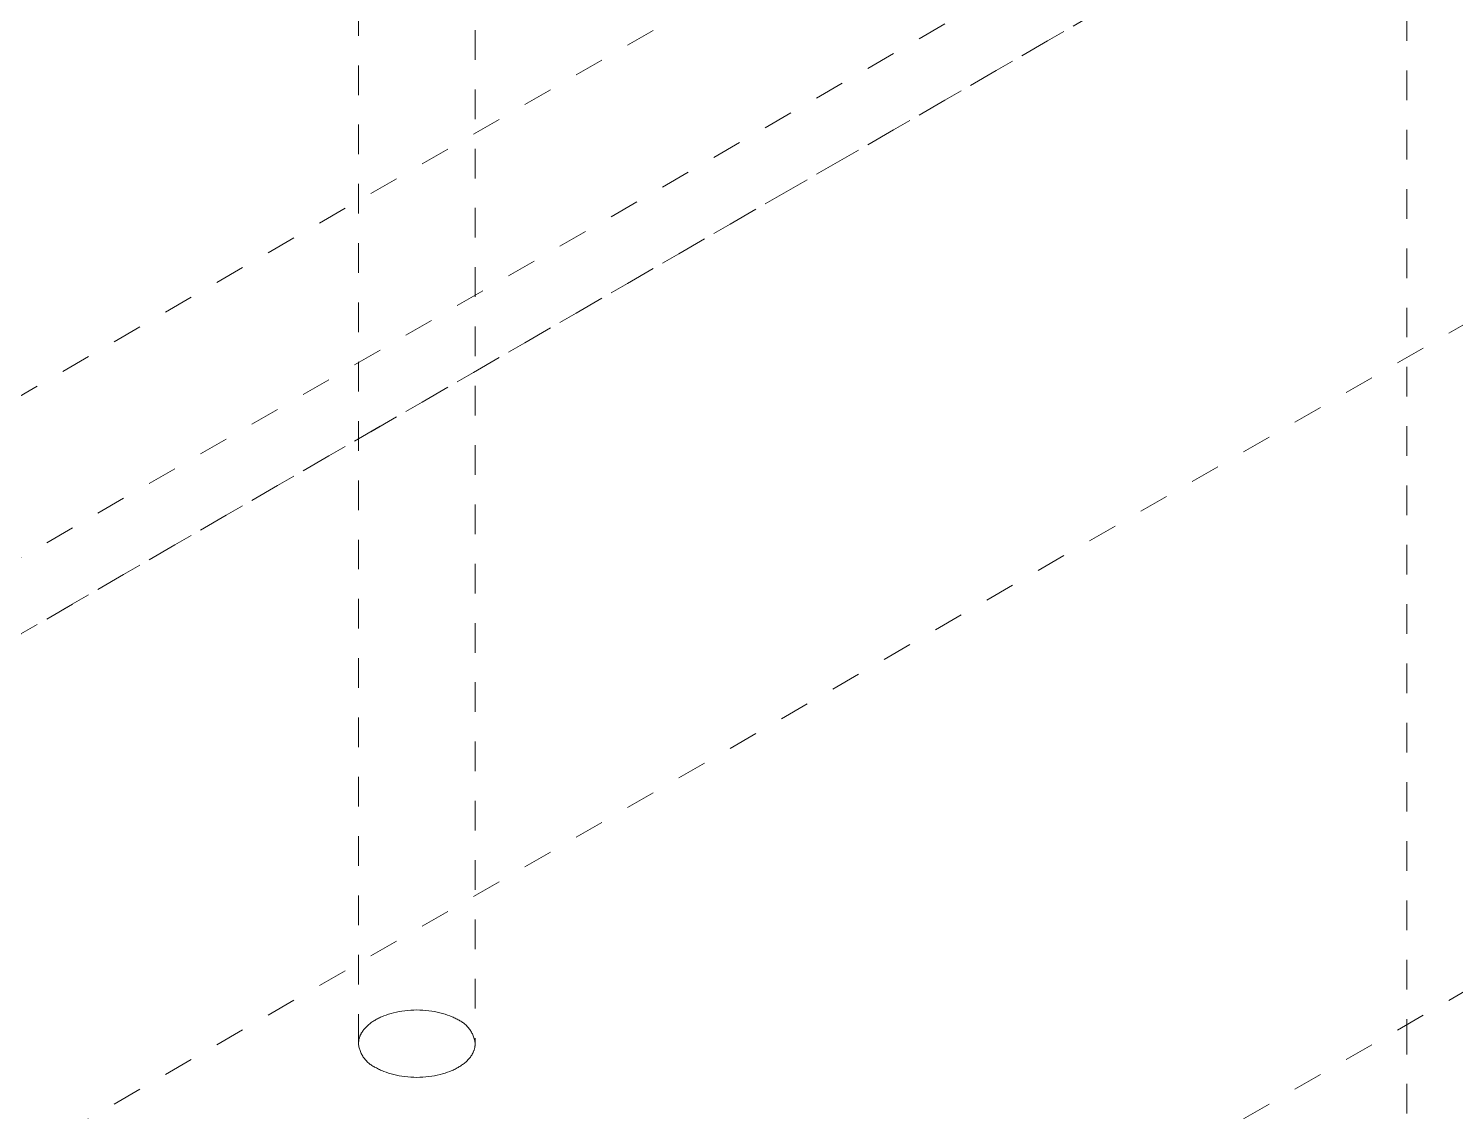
# Model space of a CAD drawing. Header units: inches. Extents: x -13 to 609, y -6 to 131.
# Drawn here: x 156.792 to 161.607, y 55.63 to 59.283 of the extents above; entities that cross this region are included whole.
import ezdxf

# ---------------------------------------------------------------- set-up
doc = ezdxf.new("R2010")
doc.units = ezdxf.units.IN
doc.linetypes.add('HIDDEN', pattern=[1.905, 1.27, -0.635])
doc.layers.add('ZANO_R_przerywana', color=250, linetype='HIDDEN', lineweight=0)

msp = doc.modelspace()

# ---------------------------------------------------------------- linework, layer by layer
at = {"layer": 'ZANO_R_przerywana', "ltscale": 0.05}
for p, q in [((154.48303, 56.72683), (168.40245, 64.76321)), ((154.48303, 54.15518), (168.40245, 62.19157)), ((157.90523, 55.85901), (157.90523, 60.27723)), ((158.29893, 60.2779), (158.29893, 55.85902)), ((161.44274, 60.19877), (154.48342, 56.18035)), ((154.48303, 55.92319), (161.44235, 59.94161)), ((154.48303, 51.905), (168.40245, 59.94138)), ((161.44274, 59.94161), (154.48342, 55.92319)), ((161.44235, 59.94161), (161.44235, 55.92296)), ((157.99836, 55.95561), (157.99053, 55.95266)), ((158.00655, 55.95839), (157.99836, 55.95561)), ((158.01506, 55.96096), (158.00655, 55.95839)), ((158.02388, 55.96332), (158.01506, 55.96096)), ((158.03299, 55.96544), (158.02388, 55.96332)), ((158.04236, 55.96731), (158.03299, 55.96544)), ((158.05195, 55.96892), (158.04236, 55.96731)), ((158.06173, 55.97025), (158.05195, 55.96892)), ((158.07167, 55.9713), (158.06173, 55.97025)), ((158.08174, 55.97206), (158.07167, 55.9713)), ((158.09188, 55.97251), (158.08174, 55.97206)), ((158.10207, 55.97267), (158.09188, 55.97251)), ((158.11225, 55.97251), (158.10207, 55.97267)), ((158.1224, 55.97206), (158.11225, 55.97251)), ((158.13246, 55.9713), (158.1224, 55.97206)), ((158.1424, 55.97026), (158.13246, 55.9713)), ((158.15219, 55.96892), (158.1424, 55.97026)), ((158.16178, 55.96731), (158.15219, 55.96892)), ((158.17115, 55.96544), (158.16178, 55.96731)), ((158.18025, 55.96332), (158.17115, 55.96544)), ((158.18908, 55.96097), (158.18025, 55.96332)), ((158.19759, 55.95839), (158.18908, 55.96097)), ((158.20577, 55.95562), (158.19759, 55.95839)), ((158.21361, 55.95266), (158.20577, 55.95562)), ((157.9224, 55.90544), (157.92052, 55.90293)), ((157.92437, 55.90791), (157.9224, 55.90544)), ((157.92644, 55.91033), (157.92437, 55.90791)), ((157.92859, 55.91272), (157.92644, 55.91033)), ((157.93083, 55.91506), (157.92859, 55.91272)), ((157.93314, 55.91735), (157.93083, 55.91506)), ((157.93553, 55.9196), (157.93314, 55.91735)), ((157.938, 55.92181), (157.93553, 55.9196)), ((157.94053, 55.92396), (157.938, 55.92181)), ((157.94313, 55.92606), (157.94053, 55.92396)), ((157.9458, 55.92812), (157.94313, 55.92606)), ((157.94852, 55.93012), (157.9458, 55.92812)), ((157.95129, 55.93208), (157.94852, 55.93012)), ((157.95412, 55.93398), (157.95129, 55.93208)), ((157.957, 55.93583), (157.95412, 55.93398)), ((157.95992, 55.93763), (157.957, 55.93583)), ((157.96288, 55.93937), (157.95992, 55.93763)), ((157.966, 55.94114), (157.96288, 55.93937)), ((157.96922, 55.94288), (157.966, 55.94114)), ((157.97254, 55.94459), (157.96922, 55.94288)), ((157.97595, 55.94627), (157.97254, 55.94459)), ((157.97945, 55.94792), (157.97595, 55.94627)), ((157.98305, 55.94954), (157.97945, 55.94792)), ((157.98674, 55.95112), (157.98305, 55.94954)), ((157.99053, 55.95266), (157.98674, 55.95112)), ((158.2174, 55.95112), (158.21361, 55.95266)), ((158.22109, 55.94954), (158.2174, 55.95112)), ((158.22469, 55.94793), (158.22109, 55.94954)), ((158.22819, 55.94628), (158.22469, 55.94793)), ((158.23161, 55.9446), (158.22819, 55.94628)), ((158.23492, 55.94289), (158.23161, 55.9446)), ((158.23814, 55.94115), (158.23492, 55.94289)), ((158.24126, 55.93938), (158.23814, 55.94115)), ((158.24439, 55.93787), (158.24126, 55.93938)), ((158.24746, 55.93626), (158.24439, 55.93787)), ((158.25047, 55.93454), (158.24746, 55.93626)), ((158.25342, 55.93272), (158.25047, 55.93454)), ((158.25631, 55.93079), (158.25342, 55.93272)), ((158.25913, 55.92877), (158.25631, 55.93079)), ((158.26188, 55.92666), (158.25913, 55.92877)), ((158.26455, 55.92445), (158.26188, 55.92666)), ((158.26715, 55.92214), (158.26455, 55.92445)), ((158.26966, 55.91976), (158.26715, 55.92214)), ((158.2721, 55.91728), (158.26966, 55.91976)), ((158.27444, 55.91473), (158.2721, 55.91728)), ((158.2767, 55.91209), (158.27444, 55.91473)), ((158.27887, 55.90938), (158.2767, 55.91209)), ((158.28094, 55.9066), (158.27887, 55.90938)), ((158.28291, 55.90375), (158.28094, 55.9066)), ((161.44235, 55.92296), (161.44235, 34.22518)), ((157.90523, 55.85901), (157.90563, 55.85558)), ((157.90537, 55.86337), (157.90529, 55.86195)), ((157.90548, 55.8648), (157.90537, 55.86337)), ((157.90562, 55.86622), (157.90548, 55.8648)), ((157.9058, 55.86764), (157.90562, 55.86622)), ((157.906, 55.86906), (157.9058, 55.86764)), ((157.90623, 55.87047), (157.906, 55.86906)), ((157.90649, 55.87189), (157.90623, 55.87047)), ((157.90679, 55.8733), (157.90649, 55.87189)), ((157.90711, 55.8747), (157.90679, 55.8733)), ((157.90747, 55.8761), (157.90711, 55.8747)), ((157.90785, 55.8775), (157.90747, 55.8761)), ((157.90826, 55.8789), (157.90785, 55.8775)), ((157.90871, 55.88029), (157.90826, 55.8789)), ((157.90918, 55.88167), (157.90871, 55.88029)), ((157.90968, 55.88305), (157.90918, 55.88167)), ((157.91021, 55.88443), (157.90968, 55.88305)), ((157.91077, 55.8858), (157.91021, 55.88443)), ((157.91136, 55.88716), (157.91077, 55.8858)), ((157.91197, 55.88851), (157.91136, 55.88716)), ((157.91262, 55.88986), (157.91197, 55.88851)), ((157.91329, 55.89121), (157.91262, 55.88986)), ((157.91399, 55.89254), (157.91329, 55.89121)), ((157.91471, 55.89387), (157.91399, 55.89254)), ((157.91547, 55.89519), (157.91471, 55.89387)), ((157.91705, 55.8978), (157.91547, 55.89519)), ((157.91873, 55.90039), (157.91705, 55.8978)), ((157.92052, 55.90293), (157.91873, 55.90039)), ((158.28478, 55.90083), (158.28291, 55.90375)), ((158.28656, 55.89785), (158.28478, 55.90083)), ((158.28823, 55.89481), (158.28656, 55.89785)), ((158.28979, 55.89171), (158.28823, 55.89481)), ((158.29125, 55.88856), (158.28979, 55.89171)), ((158.2926, 55.88536), (158.29125, 55.88856)), ((158.29383, 55.88212), (158.2926, 55.88536)), ((158.29496, 55.87884), (158.29383, 55.88212)), ((158.29597, 55.87552), (158.29496, 55.87884)), ((158.29687, 55.87217), (158.29597, 55.87552)), ((158.29765, 55.86879), (158.29687, 55.87217)), ((158.29831, 55.86539), (158.29765, 55.86879)), ((158.29886, 55.86196), (158.29831, 55.86539)), ((158.29886, 55.85608), (158.29891, 55.85755)), ((158.29891, 55.85755), (158.29893, 55.85902)), ((157.90563, 55.85558), (157.90616, 55.85217)), ((157.90616, 55.85217), (157.9068, 55.84878)), ((157.9068, 55.84878), (157.90756, 55.84541)), ((157.90756, 55.84541), (157.90844, 55.84207)), ((157.90844, 55.84207), (157.90943, 55.83877)), ((157.90943, 55.83877), (157.91054, 55.8355)), ((157.91054, 55.8355), (157.91176, 55.83227)), ((157.91176, 55.83227), (157.91309, 55.82909)), ((157.91309, 55.82909), (157.91453, 55.82595)), ((157.91453, 55.82595), (157.91608, 55.82287)), ((157.91608, 55.82287), (157.91774, 55.81984)), ((157.91774, 55.81984), (157.9195, 55.81687)), ((157.9195, 55.81687), (157.92136, 55.81396)), ((157.92136, 55.81396), (157.92333, 55.81112)), ((157.92333, 55.81112), (157.92539, 55.80836)), ((158.27866, 55.80879), (158.28075, 55.81131)), ((158.28075, 55.81131), (158.28274, 55.81388)), ((158.28274, 55.81388), (158.28463, 55.81649)), ((158.28463, 55.81649), (158.28641, 55.81914)), ((158.28641, 55.81914), (158.28727, 55.82048)), ((158.28727, 55.82048), (158.28809, 55.82182)), ((158.28809, 55.82182), (158.28889, 55.82318)), ((158.28889, 55.82318), (158.28966, 55.82455)), ((158.28966, 55.82455), (158.2904, 55.82592)), ((158.2904, 55.82592), (158.29111, 55.8273)), ((158.29111, 55.8273), (158.29179, 55.82869)), ((158.29179, 55.82869), (158.29244, 55.83008)), ((158.29244, 55.83008), (158.29307, 55.83149)), ((158.29307, 55.83149), (158.29366, 55.8329)), ((158.29366, 55.8329), (158.29422, 55.83431)), ((158.29422, 55.83431), (158.29475, 55.83573)), ((158.29475, 55.83573), (158.29526, 55.83716)), ((158.29526, 55.83716), (158.29572, 55.83859)), ((158.29572, 55.83859), (158.29616, 55.84003)), ((158.29616, 55.84003), (158.29657, 55.84147)), ((158.29657, 55.84147), (158.29695, 55.84292)), ((158.29695, 55.84292), (158.29729, 55.84437)), ((158.29729, 55.84437), (158.2976, 55.84583)), ((158.2976, 55.84583), (158.29788, 55.84728)), ((158.29788, 55.84728), (158.29812, 55.84874)), ((158.29812, 55.84874), (158.29834, 55.85021)), ((158.29834, 55.85021), (158.29852, 55.85167)), ((158.29852, 55.85167), (158.29867, 55.85314)), ((158.29867, 55.85314), (158.29878, 55.85461)), ((158.29878, 55.85461), (158.29886, 55.85608)), ((157.92539, 55.80836), (157.92754, 55.80566)), ((157.92754, 55.80566), (157.92979, 55.80304)), ((157.92979, 55.80304), (157.93213, 55.8005)), ((157.93213, 55.8005), (157.93455, 55.79805)), ((157.93455, 55.79805), (157.93706, 55.79568)), ((157.93706, 55.79568), (157.93965, 55.79339)), ((157.93965, 55.79339), (157.94232, 55.79121)), ((157.94232, 55.79121), (157.94506, 55.78911)), ((157.94506, 55.78911), (157.94788, 55.78711)), ((157.94788, 55.78711), (157.95076, 55.78521)), ((157.95076, 55.78521), (157.9537, 55.78341)), ((157.9537, 55.78341), (157.95671, 55.78172)), ((157.95671, 55.78172), (157.95977, 55.78013)), ((157.95977, 55.78013), (157.96289, 55.77865)), ((157.96289, 55.77865), (157.96602, 55.77688)), ((157.96602, 55.77688), (157.96924, 55.77514)), ((157.96924, 55.77514), (157.97255, 55.77343)), ((157.97255, 55.77343), (157.97596, 55.77175)), ((157.97596, 55.77175), (157.97947, 55.7701)), ((157.97947, 55.7701), (157.98307, 55.76849)), ((157.98307, 55.76849), (157.98676, 55.76691)), ((157.98676, 55.76691), (157.99055, 55.76537)), ((157.99055, 55.76537), (157.99838, 55.76241)), ((157.99838, 55.76241), (158.00657, 55.75964)), ((158.19761, 55.75964), (158.20579, 55.76242)), ((158.20579, 55.76242), (158.21363, 55.76537)), ((158.21363, 55.76537), (158.21741, 55.76691)), ((158.21741, 55.76691), (158.22111, 55.76849)), ((158.22111, 55.76849), (158.22471, 55.77011)), ((158.22471, 55.77011), (158.22821, 55.77176)), ((158.22821, 55.77176), (158.23162, 55.77344)), ((158.23162, 55.77344), (158.23494, 55.77515)), ((158.23494, 55.77515), (158.23816, 55.77689)), ((158.23816, 55.77689), (158.24128, 55.77866)), ((158.24128, 55.77866), (158.24434, 55.78046)), ((158.24434, 55.78046), (158.24735, 55.78232)), ((158.24735, 55.78232), (158.25031, 55.78423)), ((158.25031, 55.78423), (158.25322, 55.7862)), ((158.25322, 55.7862), (158.25608, 55.78823)), ((158.25608, 55.78823), (158.25888, 55.7903)), ((158.25888, 55.7903), (158.26162, 55.79244)), ((158.26162, 55.79244), (158.26428, 55.79462)), ((158.26428, 55.79462), (158.26688, 55.79686)), ((158.26688, 55.79686), (158.2694, 55.79915)), ((158.2694, 55.79915), (158.27185, 55.80148)), ((158.27185, 55.80148), (158.27421, 55.80387)), ((158.27421, 55.80387), (158.27648, 55.80631)), ((158.27648, 55.80631), (158.27866, 55.80879)), ((158.00657, 55.75964), (158.01508, 55.75706)), ((158.01508, 55.75706), (158.0239, 55.75471)), ((158.0239, 55.75471), (158.03301, 55.75259)), ((158.03301, 55.75259), (158.04238, 55.75072)), ((158.04238, 55.75072), (158.05197, 55.74911)), ((158.05197, 55.74911), (158.06175, 55.74777)), ((158.06175, 55.74777), (158.0717, 55.74673)), ((158.0717, 55.74673), (158.08176, 55.74597)), ((158.08176, 55.74597), (158.0919, 55.74552)), ((158.0919, 55.74552), (158.10209, 55.74536)), ((158.10209, 55.74536), (158.11227, 55.74552)), ((158.11227, 55.74552), (158.12242, 55.74597)), ((158.12242, 55.74597), (158.13248, 55.74673)), ((158.13248, 55.74673), (158.14243, 55.74778)), ((158.14243, 55.74778), (158.15221, 55.74911)), ((158.15221, 55.74911), (158.1618, 55.75072)), ((158.1618, 55.75072), (158.17117, 55.75259)), ((158.17117, 55.75259), (158.18027, 55.75471)), ((158.18027, 55.75471), (158.1891, 55.75707)), ((158.1891, 55.75707), (158.19761, 55.75964))]:
    msp.add_line(p, q, dxfattribs=at)

doc.saveas('drawing.dxf')
